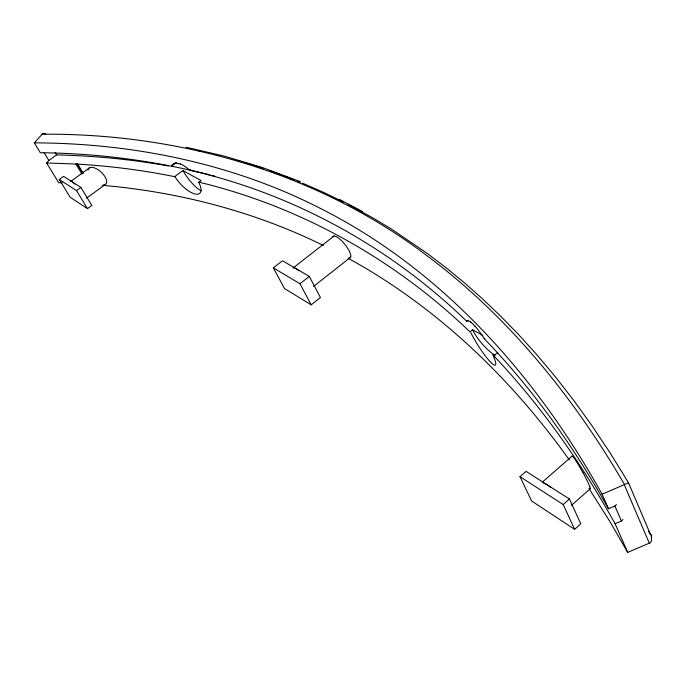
<?xml version="1.0" encoding="UTF-8"?>
<svg xmlns="http://www.w3.org/2000/svg" width="686" height="686" viewBox="0 0 686 686"><rect width="100%" height="100%" fill="white"/><g stroke="black" fill="none" stroke-linecap="round" stroke-linejoin="round"><path stroke-width="1.03" d="M62.383 182.853L58.713 182.742L46.605 162.959L48.843 160.464L56.621 154.882C94.076 155.799 131.489 159.366 168.379 165.969M204.797 173.609C151.023 160.292 95.748 153.227 40.354 152.746L34.3 142.851L42.103 134.302M497.693 352.57L493.8 355.82C541.434 406.103 581.402 463.29 615.076 523.71L621.43 520.991L622.999 519.585M484.076 338.481L484.239 338.721C533.236 389.348 574.173 447.358 608.499 508.772L614.888 506.028L616.474 504.613M574.636 529.335L580.793 523.847L569.431 499.014L526.102 471.376L519.997 476.676L531.581 500.986L574.636 529.335L563.189 504.536L519.997 476.676M571.438 505.419L590.132 488.852M563.189 504.536L569.431 499.014M542.549 481.949L572.115 456.104M484.239 338.721L484.822 338.241M482.781 335.403L472.56 329.777L469.979 331.904C394.81 259.419 300.605 206.692 198.991 182.159L201.118 180.581L182.862 170.54L174.596 176.671C142.679 170.145 110.275 166.063 77.758 164.143L76.695 163.491L75.932 164.04L46.605 162.959M468.384 320.105L466.823 321.382C390.265 247.166 293.565 193.872 189.525 170.162L189.01 169.699M311.204 304.833L320.448 297.527L309.317 276.407L282.503 260.749L273.337 267.866L284.536 288.566L311.204 304.833L299.971 283.747L273.337 267.866M313.493 286.474L350.657 257.216M299.971 283.747L309.317 276.407M293.179 267.909L334.091 235.984M189.525 170.162L190.434 169.485M176.319 162.839L171.749 165.943A20.451 8.498 47.5 0 1 175.762 163.088M87.482 208.647L91.813 205.466L80.905 187.415L63.575 176.353L59.279 179.466L70.126 197.216L87.482 208.647L76.54 190.597L59.279 179.466M86.668 198.091L105.061 184.637M76.54 190.597L80.905 187.415M70.829 181.37L89.523 167.787M34.3 142.851C133.787 143.194 234.08 163.757 322.806 209.633C443.662 271.253 536.889 376.846 602.085 494.212L624.251 484.676L649.29 543.183L627.707 552.376L610.188 522.003L589 488.509M628.29 482.858L624.517 484.556C573.753 397.417 509.046 317.224 428.004 256.461C318.338 172.761 179.278 133.127 42.189 134.216M175.71 163.011L180.315 163.997M102.48 185.331C178.875 191.977 254.437 211.545 323.346 245.451M186.052 147.233L224.039 156.048L262.069 167.418L300.125 181.584M197.559 150.457L200.612 151.16M205.8 173.867L209.805 174.887M211.811 175.402L214.821 176.165M237.999 160.687L242.998 162.17M245.005 162.762L252.011 164.846M45.31 133.856L45.842 134.044M252.997 165.172L262.927 168.447M269.881 170.745L287.606 177.211M288.583 177.605L294.44 179.955M297.372 181.13L300.305 182.304M302.252 183.085L322.609 191.909L343.506 202.036M348.042 204.385L374.547 218.86L392.109 229.51L427.644 253.691L445.6 267.36L463.659 282.178L481.829 298.221L500.077 315.586L518.393 334.356L536.752 354.628L555.154 376.528L573.547 400.161L591.932 425.654L610.266 453.154L628.513 482.807L650.731 535.02L648.484 531.298M339.21 199.3L362.362 211.451M348.042 258.21C436.502 306.651 510.984 378.089 569.294 459.912M470.63 321.966L472.32 323.449M472.354 323.483L475.115 326.416M102.42 173.369L99.882 171.02A12.477 5.882 44.2 0 0 87.988 170.085M44.17 152.806L48.843 160.464M55.077 152.335L56.621 154.882M75.932 164.04L81.968 174.098M77.758 164.143L83.246 173.301M76.695 163.491L82.723 173.549M583.229 472.997L586.521 479.385M602.085 494.212L608.499 508.772M615.076 523.71L627.707 552.376M614.888 506.028L621.43 520.991M651.134 535.946L651.451 536.958M589.78 486.7L590.26 488.466A19.868 1.698 61.1 0 1 589.677 488.621M651.503 537.172L651.657 538.107M70.632 181.464A11.473 2.169 53.3 0 1 74.877 184.174M293.102 267.72A13.831 3.644 51.9 0 1 298.787 270.747M543.561 483.115A18.376 5.308 48.4 0 1 550.807 487.472M492.771 354.731A26.728 4.227 58 0 1 490.782 362.337A26.728 4.227 58 0 1 470.802 332.684M586.556 479.428A17.244 1.346 61.8 0 1 589.814 486.76M571.995 456.576A19.843 1.672 61.7 0 1 583.109 473.04M332.65 237.39A13.711 4.15 51.5 0 1 345.152 244.722A13.711 4.15 51.5 0 1 348.891 258.099M102.411 173.378A10.933 5.085 44.3 0 1 106.527 180.324L106.699 181.79A12.485 5.925 43.6 0 1 103.277 185.049M651.34 538.184A5.111 4.905 52.9 0 1 649.676 543.295M42.026 134.053A2.984 2.615 13.4 0 1 45.345 133.796M651.228 534.548A5.265 3.224 71.3 0 1 651.743 535.706M180.281 163.92A20.331 8.455 48.1 0 1 189.027 169.631M198.58 182.039A20.271 8.009 47.8 0 1 195.107 194.018A20.271 8.009 47.8 0 1 174.964 176.722M201.47 190.768A19.791 4.922 53.3 0 1 182.862 170.54M466.823 321.091A26.814 4.802 57.5 0 1 470.81 322.309M475.012 326.142A26.96 4.879 58.1 0 1 483.767 337.829M494.983 355.365A26.111 8.506 49.9 0 1 472.56 329.777"/></g></svg>
